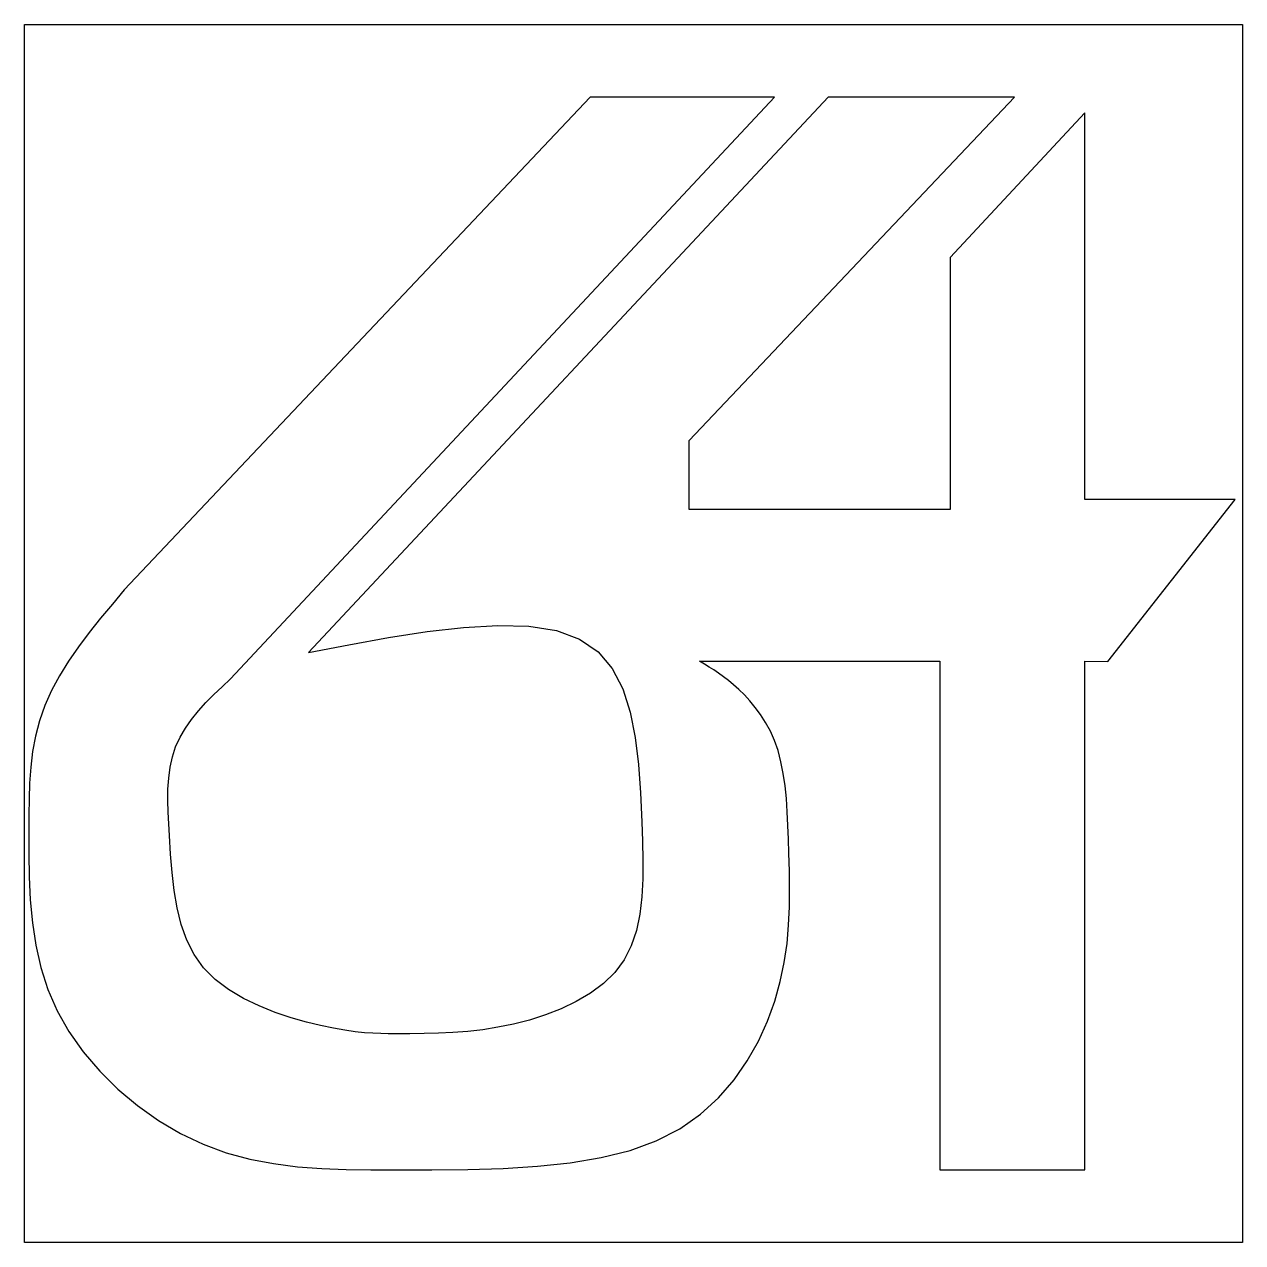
# Model space of a CAD drawing. Extents: x 286.4 to 306.4, y 447.9 to 467.9.
import ezdxf

# ---------------------------------------------------------------- set-up
doc = ezdxf.new("R2010")
doc.units = 0

msp = doc.modelspace()

# ---------------------------------------------------------------- linework, layer by layer
at = {"color": 7}
msp.add_lwpolyline([(286.411, 467.916), (306.423, 467.916), (306.423, 447.903), (286.411, 447.903)], close=True, dxfattribs=at)
for points in [[(295.704, 466.721), (288.051, 458.624)], [(289.795, 457.166), (298.732, 466.721), (295.704, 466.721)], [(297.504, 457.453), (301.45, 457.453), (301.45, 449.098), (303.832, 449.098), (303.832, 457.453), (304.209, 457.451), (306.298, 460.11), (303.832, 460.11), (303.832, 466.465), (301.62, 464.084), (301.62, 459.944), (297.334, 459.944), (297.334, 461.08), (302.678, 466.721), (299.617, 466.721), (291.079, 457.598)], [(288.051, 458.624), (287.856, 458.392), (287.663, 458.159), (287.477, 457.925), (287.3, 457.69), (287.135, 457.453), (286.986, 457.214), (286.855, 456.972), (286.745, 456.726), (286.659, 456.477), (286.594, 456.225), (286.547, 455.97), (286.516, 455.713), (286.497, 455.453), (286.488, 455.193), (286.484, 454.931), (286.483, 454.669)], [(291.079, 457.598), (291.742, 457.725), (292.394, 457.842), (293.026, 457.941), (293.627, 458.01), (294.189, 458.043), (294.7, 458.028), (295.151, 457.956), (295.532, 457.818), (295.835, 457.608), (296.068, 457.332), (296.241, 456.999), (296.364, 456.619), (296.446, 456.201), (296.498, 455.755), (296.53, 455.29), (296.552, 454.815)], [(298.97, 454.301), (298.963, 454.529), (298.955, 454.756), (298.943, 454.979), (298.928, 455.197), (298.906, 455.409), (298.878, 455.612), (298.84, 455.804), (298.792, 455.985), (298.734, 456.152), (298.665, 456.306), (298.588, 456.448), (298.505, 456.578), (298.418, 456.696), (298.328, 456.803), (298.238, 456.9), (298.149, 456.988), (298.062, 457.066), (297.977, 457.136), (297.895, 457.199), (297.815, 457.257), (297.736, 457.31), (297.658, 457.359), (297.581, 457.407), (297.504, 457.453)], [(288.793, 454.592), (288.782, 454.785), (288.772, 454.976), (288.768, 455.165), (288.77, 455.352), (288.782, 455.534), (288.805, 455.712), (288.843, 455.883), (288.896, 456.048), (288.968, 456.205), (289.056, 456.355), (289.158, 456.499), (289.271, 456.639), (289.394, 456.774), (289.524, 456.906), (289.658, 457.036), (289.795, 457.166)], [(296.552, 454.815), (296.564, 454.499), (296.572, 454.186), (296.571, 453.88), (296.556, 453.582), (296.522, 453.297), (296.465, 453.028), (296.38, 452.777), (296.262, 452.547), (296.108, 452.342), (295.923, 452.16), (295.711, 452), (295.478, 451.862), (295.23, 451.743), (294.972, 451.643), (294.709, 451.56), (294.448, 451.493), (294.191, 451.44), (293.94, 451.401), (293.694, 451.373), (293.452, 451.354), (293.213, 451.343), (292.976, 451.337), (292.741, 451.335), (292.507, 451.334)], [(286.483, 454.669), (286.484, 454.289), (286.491, 453.91), (286.508, 453.533), (286.542, 453.159), (286.597, 452.789), (286.68, 452.423), (286.795, 452.064), (286.949, 451.712), (287.144, 451.369), (287.379, 451.037), (287.648, 450.722), (287.947, 450.426), (288.271, 450.154), (288.615, 449.909), (288.976, 449.697), (289.348, 449.52), (289.728, 449.381), (290.114, 449.276), (290.505, 449.201), (290.9, 449.151), (291.298, 449.121), (291.699, 449.105), (292.102, 449.099), (292.506, 449.098)], [(292.507, 451.334), (292.387, 451.335), (292.264, 451.337), (292.135, 451.342), (291.996, 451.351), (291.844, 451.367), (291.676, 451.391), (291.488, 451.425), (291.278, 451.47), (291.044, 451.527), (290.791, 451.598), (290.529, 451.686), (290.266, 451.791), (290.008, 451.915), (289.765, 452.059), (289.544, 452.227), (289.354, 452.418), (289.2, 452.634), (289.079, 452.872), (288.987, 453.129), (288.92, 453.403), (288.871, 453.689), (288.837, 453.985), (288.813, 454.287), (288.793, 454.592)], [(292.506, 449.098), (293.105, 449.099), (293.697, 449.106), (294.278, 449.123), (294.841, 449.158), (295.379, 449.215), (295.888, 449.299), (296.361, 449.417), (296.792, 449.575), (297.177, 449.775), (297.516, 450.012), (297.813, 450.282), (298.069, 450.576), (298.286, 450.889), (298.469, 451.213), (298.618, 451.543), (298.737, 451.871), (298.828, 452.192), (298.894, 452.506), (298.939, 452.815), (298.966, 453.118), (298.979, 453.417), (298.982, 453.713), (298.978, 454.007), (298.97, 454.301)]]:
    msp.add_lwpolyline(points, dxfattribs=at)

doc.saveas('drawing.dxf')
